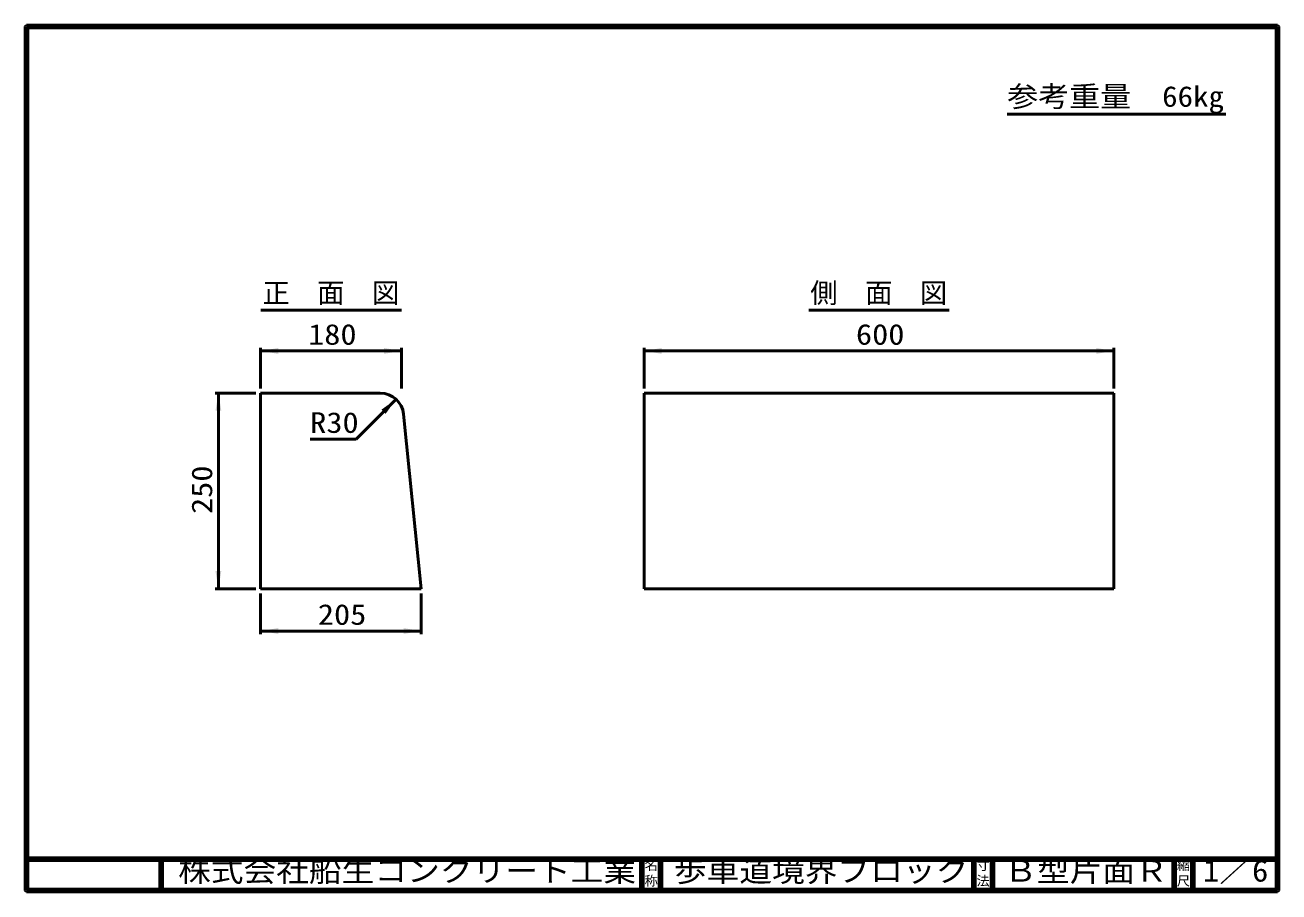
# Model space of a CAD drawing. Units: millimetres, scale not verified, with parts at other scales. Extents: x 100 to 4105, y 100 to 2870.
import ezdxf
from ezdxf.enums import TextEntityAlignment as Align

# ---------------------------------------------------------------- set-up
doc = ezdxf.new("R2010")
doc.units = ezdxf.units.MM
doc.header["$LTSCALE"] = 5
doc.layers.add('V-nasSTD', color=7, linetype='Continuous', lineweight=50)
doc.styles.add('ＭＳ ゴシック', font='')
doc.styles.get('ＭＳ ゴシック').set_extended_font_data('MS Gothic')

msp = doc.modelspace()

# ---------------------------------------------------------------- hatches: boundary and pattern name
at = {"layer": 'V-nasSTD'}
for points in [[(908.75, 1819.375), (852.5, 1828.75), (908.75, 1838.125)], [(1246.25, 1819.375), (1302.5, 1828.75), (1246.25, 1838.125)], [(2133.75, 1819.375), (2077.5, 1828.75), (2133.75, 1838.125)], [(3521.25, 1819.375), (3577.5, 1828.75), (3521.25, 1838.125)], [(726.875, 1637.5), (717.5, 1693.75), (708.125, 1637.5)], [(1251.806, 1627.955), (1284.951, 1674.359), (1238.547, 1641.213)], [(726.875, 1125), (717.5, 1068.75), (708.125, 1125)], [(908.75, 943.125), (852.5, 933.75), (908.75, 924.375)], [(1308.75, 943.125), (1365, 933.75), (1308.75, 924.375)]]:
    msp.add_hatch(color=256, dxfattribs=at).paths.add_polyline_path(points)

# ---------------------------------------------------------------- linework, layer by layer
at = {"layer": 'V-nasSTD', "lineweight": 100}
for p, q in [((105, 2865), (105, 105)), ((4100, 2865), (105, 2865)), ((4100, 105), (4100, 2865)), ((105, 205), (4100, 205)), ((535, 205), (535, 105)), ((2070, 205), (2070, 105)), ((2130, 205), (2130, 105)), ((3130, 205), (3130, 105)), ((3190, 205), (3190, 105)), ((3770, 205), (3770, 105)), ((3830, 205), (3830, 105)), ((105, 105), (4100, 105))]:
    msp.add_line(p, q, dxfattribs=at)
at = {"layer": 'V-nasSTD'}
for p, q in [((3935, 2584.806), (3237, 2584.806)), ((853.125, 1958.75), (1301.875, 1958.75)), ((2603.125, 1958.75), (3051.875, 1958.75)), ((852.5, 1838.75), (852.5, 1708.75)), ((852.5, 1828.75), (1302.5, 1828.75)), ((1302.5, 1838.75), (1302.5, 1708.75)), ((2077.5, 1838.75), (2077.5, 1708.75)), ((2077.5, 1828.75), (3577.5, 1828.75)), ((3577.5, 1838.75), (3577.5, 1708.75)), ((707.5, 1693.75), (837.5, 1693.75)), ((717.5, 1068.75), (717.5, 1693.75)), ((852.5, 1693.75), (852.5, 1068.75)), ((1234.626, 1693.75), (852.5, 1693.75)), ((2077.5, 1693.75), (2077.5, 1068.75)), ((3577.5, 1693.75), (2077.5, 1693.75)), ((3577.5, 1068.75), (3577.5, 1693.75)), ((1157.672, 1547.08), (1284.951, 1674.359)), ((1309.254, 1626.213), (1365, 1068.75)), ((1010.672, 1547.08), (1157.672, 1547.08)), ((707.5, 1068.75), (837.5, 1068.75)), ((852.5, 1068.75), (1365, 1068.75)), ((852.5, 923.75), (852.5, 1053.75)), ((1365, 923.75), (1365, 1053.75)), ((2077.5, 1068.75), (3577.5, 1068.75)), ((852.5, 933.75), (1365, 933.75))]:
    msp.add_line(p, q, dxfattribs=at)
at = {"layer": 'V-nasSTD', "lineweight": 13}
msp.add_lwpolyline([(100, 100), (100, 2870), (4105, 2870), (4105, 100)], close=True, dxfattribs=at)
at = {"layer": 'V-nasSTD'}
msp.add_arc((1234.626, 1618.75), 75, 5.71059, 90, dxfattribs=at)

# ---------------------------------------------------------------- texts
at = {"layer": 'V-nasSTD', "style": 'ＭＳ ゴシック', "width": 1.1}
for s, height, p in [('参考重量\u300066kg', 65.98, (3237, 2674.806)), ('株式会社船生コンクリート工業', 69.65, (588.75, 202.5)), ('歩車道境界ブロック', 69.65, (2172.5, 202.5)), ('Ｂ型片面Ｒ', 69.65, (3227.5, 202.5)), ('1／6', 69.65, (3862.5, 202.582))]:
    msp.add_text(s, height=height, dxfattribs=at).set_placement(p, align=Align.TOP_LEFT)
at = {"layer": 'V-nasSTD', "style": 'ＭＳ ゴシック'}
for s, height, p in [('正\u3000面\u3000図', 64.15, (858.125, 2046.25)), ('側\u3000面\u3000図', 64.15, (2608.125, 2046.25)), ('名', 30.79, (2078.982, 200.999)), ('寸', 30.79, (3138.982, 200.999)), ('縮', 30.79, (3778.982, 200.999)), ('称', 30.79, (2078.976, 151.01)), ('法', 30.79, (3138.976, 151.01)), ('尺', 30.79, (3778.976, 151.01))]:
    msp.add_text(s, height=height, dxfattribs=at).set_placement(p, align=Align.TOP_LEFT)
at = {"layer": 'V-nasSTD', "style": 'ＭＳ ゴシック', "width": 1.15}
for s, p in [('180', (1004, 1828.75)), ('600', (2754, 1828.75)), ('R30', (1010.672, 1547.08)), ('205', (1035.25, 933.75))]:
    msp.add_text(s, height=65.98, dxfattribs=at).set_placement(p, align=Align.BOTTOM_LEFT)
msp.add_text('250', height=65.98, rotation=90, dxfattribs=at).set_placement((717.5, 1307.75), align=Align.BOTTOM_LEFT)

doc.saveas('drawing.dxf')
